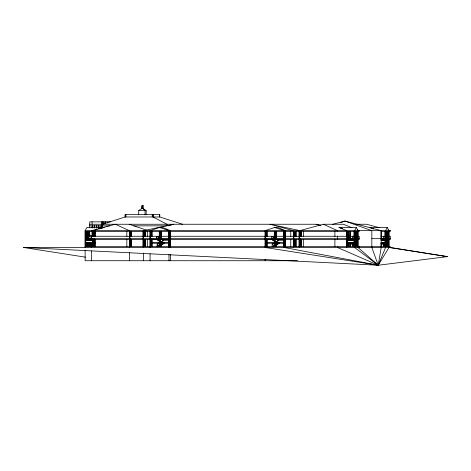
<?xml version="1.0" encoding="UTF-8"?>
<svg xmlns="http://www.w3.org/2000/svg" width="471" height="471" viewBox="0 0 471 471"><rect width="100%" height="100%" fill="white"/><g stroke="black" fill="none" stroke-linecap="round" stroke-linejoin="round"><path stroke-width="0.71" d="M85.551 257.184L23.55 247.481L378.242 265.232L381.21 247.481L381.21 230.66L344.996 221.052L332.214 224.443M86.858 240.275L87.995 236.271L87.995 238.673L87.423 240.675L87.406 239.203M87.93 239.339L87.547 240.675L87.547 240.004L91.156 240.004L91.156 239.339M90.208 240.275L91.345 236.271L90.962 240.675L90.962 240.004M90.773 240.675L91.345 238.673M348.446 240.275L349.582 236.271L276.271 236.271M349.582 238.673L349.011 240.675L348.905 239.203M351.796 240.275L352.932 236.271L352.549 240.675L352.932 239.339M352.361 240.675L352.932 238.673M382.77 240.275L383.906 236.271L383.529 240.675L383.529 240.004M383.335 240.675L383.906 238.673M285.467 247.481L285.467 230.66L277.713 227.458L274.587 227.458L265.132 230.66L265.132 247.481L378.242 265.232L385.572 247.481L385.572 230.66L387.28 227.458L369.941 227.458L373.815 229.059M85.127 247.481L85.127 230.66L86.835 227.458L104.226 227.458L98.592 229.059M346.715 247.481L346.715 230.66L338.967 227.458L356.306 227.458L354.598 230.66L354.598 247.481L378.242 265.232L447.45 256.63L390.335 247.481L23.55 247.481M274.587 227.458L284.042 230.66L284.042 247.481L378.242 265.232L388.981 247.481L388.981 230.66L387.28 227.458M138.727 214.847L138.727 210.572L142.448 208.17L146.169 210.572L146.169 214.847M161.677 241.364L157.09 244.278L157.09 246.68L163.396 242.677L163.384 243.342L158.132 246.68L158.132 246.009L159.799 246.009M157.685 244.278L158.833 243.548M159.975 242.818L161.123 242.094M159.787 245.344L157.685 246.68L157.685 245.479M162.937 243.342L161.889 244.007L161.9 244.679L160.234 244.679L160.234 245.344M161.111 245.044L160.587 245.379L160.587 246.68M164.002 242.677L164.002 243.342L158.745 246.68L158.745 246.009M276.742 241.364L272.156 244.278L272.156 246.68L274.257 245.344L274.246 246.009L273.198 246.68L273.198 246.009L274.246 246.009M272.75 244.278L273.898 243.548M275.311 244.679L278.461 242.677L278.449 243.342L275.3 245.344L275.3 244.679L276.966 244.679L276.966 244.007L275.9 244.679L275.912 245.344L275.3 245.344M276.177 245.044L275.653 245.379L275.653 246.68M274.864 246.009L279.067 243.342L279.067 242.677M340.869 222.53L344.996 221.052L371.831 230.66L371.831 247.481L378.242 265.232L337.483 247.481L337.483 246.68M170.402 247.481L170.402 230.66L162.648 227.458L159.522 227.458L150.066 230.66L150.066 247.481M102.325 224.255L125.109 216.978L159.793 216.978L182.577 224.255M95.101 230.06L97.197 229.459M168.141 225.809L173.811 224.255L143.608 230.66L143.608 247.481M351.984 227.728L343.43 224.255L323.4 224.255L299.65 230.66L299.65 247.481M150.161 246.68L150.161 243.224L150.685 243.207M151.915 243.207L151.391 243.224L151.391 246.68M265.226 246.68L265.226 243.224L265.75 243.207M266.98 243.207L266.456 243.224L266.456 246.68M444.506 256.642L447.45 256.63L388.981 247.481M138.727 210.572L146.169 210.572M110.614 221.853L89.714 221.853L89.714 227.917M89.714 224.255L316 224.255L321.034 225.326M355.858 224.255L366.591 224.255L379.161 227.646M89.714 225.856L109.678 225.856M133.846 225.856L166.21 225.856M85.127 230.66L390.335 230.66L390.335 231.461L380.951 231.461M85.127 231.461L359.22 231.461L359.22 230.66L357.248 229.86M92.075 233.063L95.713 233.063M89.714 235.471L95.713 235.471M169.878 236.271L157.079 236.271L163.384 240.275M170.402 236.271L271.543 236.271L277.849 240.275L284.843 240.275M275.747 236.271L272.144 236.271L278.449 240.275M350.03 236.271L359.22 236.271L359.22 239.474L352.226 239.474M381.01 236.271L390.335 236.271L390.335 239.474L383.694 239.474M170.402 238.673L265.085 238.673M274.422 238.673L265.226 238.673L265.226 231.461M356.347 238.673L359.22 238.673M371.831 238.673L390.335 238.673M95.213 239.203L85.222 239.203L85.222 242.677L92.581 242.677M380.951 239.203L388.887 239.203L388.887 242.677L380.951 242.677M91.345 239.339L87.741 239.339L87.741 240.004M87.93 239.203L87.93 236.271L156.478 236.271L156.466 239.339L158.132 239.339L159.18 240.004L159.18 240.675L158.132 240.004L158.132 239.339M271.531 236.271L271.531 239.339L272.591 239.339L272.579 240.004L274.246 240.004L274.246 240.675L272.144 239.339M352.072 239.339L349.329 239.339L349.329 240.004M381.039 239.339L383.047 239.339M383.906 239.339L383.718 240.004L380.845 240.004M157.067 239.474L91.592 239.474L91.592 236.271M161.93 239.474L272.132 239.474M276.995 239.474L348.77 239.474M159.18 240.004L157.514 240.004L157.514 239.339M352.061 240.004L349.135 240.004L349.135 240.675L349.582 236.271M85.751 240.275L92.581 240.275M94.123 244.679C92.569 232.739 93.499 244.455 94.571 246.68M162.783 242.677L156.478 238.673L156.478 236.271L162.783 240.275L169.784 240.275M347.339 240.275L355.211 240.275L355.211 243.342L355.823 245.509M381.045 240.275L386.185 240.275M274.422 240.675L273.633 240.675L273.633 240.004L271.543 238.673M162.336 242.006L160.67 242.006L160.67 241.34L159.616 241.34L159.616 240.675M95.277 242.677L93.105 242.677L93.105 239.203M274.422 242.677L265.226 242.677L265.226 239.203L285.373 239.203L285.373 242.677L274.817 242.677M85.222 243.007L85.751 243.007M86.794 243.007L87.318 243.007M346.809 243.007L347.339 243.007M348.381 243.007L348.905 243.007M95.277 243.207L85.222 243.207L85.222 246.68M150.161 243.224L159.357 243.207L159.357 246.68M265.226 243.224L274.422 243.207M380.721 243.207L388.887 243.207L388.887 246.68M90.208 242.677L90.208 243.342L93.811 243.342L93.811 244.007M162.336 243.342L164.002 243.342M277.401 243.342L279.067 243.342M351.796 242.677L351.796 243.342L355.399 243.342L355.399 244.007M382.77 242.677L382.77 243.342L386.373 243.342L386.373 244.007M86.794 243.542L87.318 243.542M348.381 243.542L348.905 243.542M162.948 244.007L161.282 244.007L161.282 244.679M278.014 244.007L276.347 244.007L276.347 244.679M386.75 244.679L383.147 244.679L383.147 244.007M94.229 245.344L90.773 245.344L90.773 244.679M355.817 245.344L352.361 245.344L352.361 244.679M386.797 246.68L386.797 245.344L383.335 245.344L383.335 244.679M94.571 246.009L90.962 246.009L90.962 245.344M355.97 246.009L352.549 246.009L352.549 245.344M85.127 246.68L390.335 246.68L390.335 247.481M297.548 260.728L85.127 260.728L85.127 250.272M447.45 256.63L443.052 256.259M388.363 243.207L388.457 246.68M381.534 243.207L381.628 246.68M357.389 243.207L357.483 246.68M350.559 243.207L350.654 246.68M88.972 243.207L89.066 246.68M388.239 230.095L390.335 230.66M316 224.255L320.251 225.421M338.967 227.458L342.452 228.459M159.522 227.458L168.983 230.66L168.983 247.481M129.119 224.255L146.681 230.207M323.4 224.255L337.483 230.66L337.483 231.461M274.693 240.675L277.849 242.677M274.946 241.376L276.347 241.34L276.347 242.006M271.531 239.339L274.422 241.176M274.911 241.488L276.783 242.677L276.783 242.006M156.466 239.339L161.718 242.677L161.718 242.006M378.242 265.232L358.007 247.481L358.007 230.66L356.306 227.458M142.448 208.17L145.033 210.572L145.033 214.847M387.256 244.278L386.12 240.275L386.185 243.342L387.133 246.68L387.133 246.009L383.529 246.009L383.529 245.344M386.12 242.677L386.685 244.679M386.874 245.344L387.256 246.68L387.233 243.207M386.703 245.044L386.797 245.379M382.835 242.677L383.211 244.007M383.406 244.679L383.594 245.344M383.783 246.009L383.971 246.68M382.77 243.342L383.718 246.68L383.718 246.009M355.899 242.942L355.146 240.275L355.146 242.677L355.711 244.679M351.861 242.677L352.049 243.342M352.237 244.007L352.997 246.68L352.997 245.479M351.796 243.342L352.744 246.68L352.744 246.009M93.558 240.275L94.695 244.278M94.506 246.009L94.695 246.68L94.671 243.207M90.273 242.677L90.65 244.007M90.838 244.679L91.221 246.009M90.208 243.342L91.156 246.68M388.887 231.461L388.887 238.673M388.457 231.461L388.457 236.507M388.457 239.203L388.457 242.677M388.363 231.461L388.363 246.68M387.327 231.461L387.327 242.677M387.327 243.207L387.327 246.68M387.233 231.461L387.233 238.673M387.233 239.203L387.233 242.677M386.944 245.344L386.944 246.009M386.797 231.461L386.797 238.673M386.797 239.203L386.797 242.677M386.703 231.461L386.703 238.673M386.703 239.203L386.703 242.677M386.703 243.207L386.703 246.68M386.614 231.461L386.614 236.507M386.614 239.474L386.614 241.635M386.561 244.679L386.561 244.007L382.958 244.007L382.958 242.677M385.667 231.461L385.667 238.673M385.667 239.203L385.667 242.677M385.667 243.207L385.667 246.68M385.143 231.461L385.143 246.68M385.048 231.461L385.048 238.673M385.048 239.203L385.048 242.677M385.048 243.207L385.048 246.68M381.628 231.461L381.628 236.507M381.534 231.461L381.534 239.203M381.534 242.677L381.534 246.68M381.01 231.461L381.01 238.673M381.01 243.207L381.01 246.68M359.22 246.68L359.22 247.481M357.913 231.461L357.913 238.673M357.913 246.68L357.913 243.207L346.809 243.207L346.809 246.68M357.483 231.461L357.483 236.507M357.483 239.203L357.483 242.677M357.389 231.461L357.389 246.68M356.353 231.461L356.353 242.677M356.353 243.207L356.353 246.68M356.259 231.461L356.259 238.673L274.852 238.673L274.852 231.461M356.259 239.203L356.259 242.677M356.259 243.207L356.259 246.68M355.823 231.461L355.823 238.673M355.823 239.203L355.823 242.677M355.823 246.68L355.776 244.679L352.173 244.679L352.173 244.007M355.729 231.461L355.729 238.673M355.729 239.203L355.729 242.677M355.729 243.207L355.729 246.68M355.587 244.679L355.587 244.007L351.984 244.007L351.984 242.677M354.692 231.461L354.692 238.673M354.692 239.203L354.692 242.677M354.692 243.207L354.692 246.68M354.168 231.461L354.168 246.68M354.074 231.461L354.074 238.673M354.074 239.203L354.074 242.677M354.074 243.207L354.074 246.68M350.654 231.461L350.654 236.507M350.559 231.461L350.559 239.203M350.559 242.677L350.559 246.68M350.13 231.461L350.13 238.673M350.13 243.077L350.13 246.68M350.03 231.461L350.03 238.673M350.03 243.207L350.03 246.68M348.899 231.461L348.993 238.673M348.993 243.207L348.899 246.68M348.469 231.461L348.469 236.271M348.469 239.203L348.469 240.657M348.469 243.207L348.469 246.68M348.375 231.461L348.375 238.673M348.375 239.203L348.375 240.504M348.381 242.677L348.375 246.68M347.339 231.461L347.339 246.68M347.245 231.461L347.245 238.673M347.245 239.203L347.245 242.677M347.245 243.207L347.245 246.68M346.809 231.461L346.809 236.271M337.483 236.271L337.483 239.474M334.899 231.461L334.899 236.507M334.899 239.474L334.899 246.68M303.371 231.461L303.371 236.507M303.371 239.474L303.371 246.68M301.358 231.461L301.358 236.271M301.358 239.474L301.358 246.68M301.263 231.461L301.263 236.271M301.263 239.474L301.263 246.68M300.834 231.461L300.834 236.271M300.834 239.474L300.834 246.68M300.739 231.461L300.739 236.536M300.739 238.709L300.739 246.68M300.168 231.461L300.168 230.66L269.96 224.255L293.345 230.66L293.345 247.481M299.939 230.66L299.939 231.461M299.744 231.461L299.744 236.271M299.744 239.474L299.744 246.68M299.22 231.461L299.22 236.507M299.22 239.474L299.22 246.68M299.126 231.461L299.126 246.68M296.447 231.461L296.447 236.507M296.447 239.474L296.447 246.68M295.576 231.461L295.576 236.271M295.576 239.474L295.576 246.68M295.482 231.461L295.482 236.507M295.482 239.474L295.482 246.68M295.052 231.461L295.052 236.271M295.052 239.474L295.052 246.68M294.958 231.461L294.958 236.271M294.958 239.474L294.958 246.68M293.969 231.461L293.969 236.507M293.969 239.474L293.969 246.68M293.875 231.461L293.875 246.68M293.439 231.461L293.439 236.271M293.439 239.474L293.439 246.68M290.76 231.461L290.76 236.507M290.76 239.474L290.76 246.68M285.373 231.461L285.373 238.673M285.373 246.68L285.373 243.207L274.852 243.207L274.852 246.68M284.943 231.461L284.943 238.673M284.943 239.203L284.943 240.752M284.943 243.207L284.943 246.68M284.843 231.461L284.843 246.68M284.143 231.461L284.143 238.673M284.143 239.203L284.143 242.677M284.143 243.207L284.143 246.68M283.613 231.461L283.613 246.68M283.518 231.461L283.518 238.673M283.518 239.203L283.518 242.677M283.518 243.207L283.518 246.68M277.849 240.275L277.837 243.207M277.401 244.007L277.401 242.006L275.735 242.006L275.735 241.34M276.271 231.461L276.271 238.673M276.271 244.596L276.271 246.68M276.177 231.461L276.177 238.673M276.177 244.679L276.177 246.68M275.747 231.461L275.747 238.673M275.747 245.291L275.747 246.68M275.653 231.461L275.653 238.673M275.653 241.287L275.653 242.677M274.946 231.461L274.946 238.673M274.911 239.203L274.946 242.677M274.946 243.207L274.946 246.68M274.852 239.203L274.852 242.677M274.322 231.461L274.322 238.673M274.322 239.203L274.322 242.677M274.322 243.207L274.322 246.68M273.198 239.339L273.198 240.004M267.075 231.461L267.075 236.271M267.075 239.203L267.075 242.677M267.075 243.207L267.075 246.68M266.98 231.461L266.98 236.271M266.98 239.203L266.98 246.68M266.551 231.461L266.551 236.271M266.551 239.474L266.551 246.68M266.456 231.461L266.456 236.507M266.456 239.203L266.456 242.677M265.75 231.461L265.75 246.68M265.656 231.461L265.656 238.673M265.656 239.203L265.656 242.677M265.656 243.207L265.656 246.68M265.132 259.333L265.132 260.728M170.402 254.452L170.402 260.728M170.308 231.461L170.308 238.673L159.787 238.673L159.787 231.461M170.308 246.68L170.308 243.207L159.787 243.207L159.787 246.68M169.784 231.461L169.784 246.68M169.077 231.461L169.077 238.673M169.077 239.203L169.077 242.677M169.077 243.207L169.077 246.68M168.983 254.452L168.983 260.728M168.547 231.461L168.547 246.68M168.453 231.461L168.453 238.673M168.453 239.203L168.453 242.677M168.453 243.207L168.453 246.68M166.946 225.856L166.946 224.255L153.034 216.978L153.034 214.576M162.783 240.275L162.772 243.207M162.336 242.677L162.336 244.007M161.282 241.34L161.282 242.006L160.234 241.34L160.234 240.675L158.568 240.675L158.568 240.004M161.206 231.461L161.206 238.673M161.206 244.596L161.206 246.68M161.111 231.461L161.111 238.673M161.111 244.679L161.111 246.68M160.846 244.679L160.846 245.344L159.18 245.344L159.18 246.009M160.682 231.461L160.682 238.673M160.682 245.291L160.682 246.68M160.587 231.461L160.587 238.673M160.587 241.287L160.587 242.677M159.881 231.461L159.881 238.673M159.846 239.203L159.881 242.677M159.881 243.207L159.881 246.68M159.793 216.978L159.793 214.576L125.109 214.576L125.109 216.978M159.787 239.203L159.787 242.677M159.645 214.576L159.645 216.978M159.357 231.461L159.357 238.673L85.222 238.673L85.222 231.461M159.357 239.203L159.357 242.677M159.263 231.461L159.263 238.673M159.263 239.203L159.263 242.677M159.263 243.207L159.263 246.68M153.181 214.576L153.181 216.978M152.251 214.576L152.251 216.978M152.009 231.461L152.009 236.271M152.009 239.203L152.009 242.677M152.009 243.207L152.009 246.68M151.915 231.461L151.915 236.271M151.915 239.203L151.915 246.68M151.391 231.461L151.391 236.507M151.391 239.203L151.391 242.677M150.685 231.461L150.685 246.68M150.59 231.461L150.59 238.673M150.59 239.203L150.59 242.677M150.59 243.207L150.59 246.68M150.161 231.461L150.161 238.673M150.066 253.757L150.066 260.728M147.329 231.461L147.329 236.507M147.329 239.474L147.329 246.68M145.309 231.461L145.309 236.271M145.309 239.474L145.309 246.68M145.215 231.461L145.215 236.271M145.215 239.474L145.215 246.68M144.785 231.461L144.785 236.271M144.785 239.474L144.785 246.68M144.691 231.461L144.691 236.271M144.691 239.474L144.691 246.68M143.702 231.461L143.702 236.507M143.702 239.474L143.702 246.68M143.608 253.057L143.608 260.728M143.172 231.461L143.172 236.507M143.172 239.474L143.172 246.68M143.078 231.461L143.078 246.68M142.737 205.768L142.737 208.17M142.165 205.768L142.165 208.17M131.65 231.461L131.65 236.271M131.65 239.474L131.65 246.68M131.556 231.461L131.556 236.271M131.556 239.474L131.556 246.68M131.126 231.461L131.126 236.271M131.126 239.474L131.126 246.68M131.032 231.461L131.032 236.271M131.032 239.474L131.032 246.68M130.037 231.461L130.037 236.536M130.037 238.709L130.037 246.68M129.943 231.461L129.943 246.68M129.513 231.461L129.513 236.507M129.513 239.474L129.513 246.68M129.419 247.481L129.419 230.66L115.336 224.255L91.592 230.66L91.592 231.461M129.419 252.362L129.419 260.728M126.834 231.461L126.834 236.507M126.834 239.474L126.834 246.68M125.898 214.576L125.898 216.978M125.251 214.576L125.251 216.978M107.706 221.853L107.706 223.054M105.339 221.853L105.339 223.654M104.915 221.853L104.915 223.654M103.208 221.853L103.208 224.255M102.784 221.853L102.784 224.255M102.325 221.853L102.325 227.917M101.96 225.862L101.96 227.917M101.536 221.853L101.536 224.255M101.536 225.862L101.536 228.023M101.312 225.856L101.312 227.917M100.888 225.856L100.888 227.958M98.898 225.862L98.898 227.917M98.468 225.856L98.468 227.958M96.767 225.856L96.767 227.917M96.337 225.856L96.337 227.958M95.313 231.461L95.313 236.507M95.313 239.474L95.313 246.68M94.765 231.461L94.765 236.271M94.765 239.203L94.765 242.677M94.765 243.207L94.765 246.68M94.671 231.461L94.671 236.271M94.671 239.203L94.671 242.677M94.636 225.862L94.636 227.917M94.636 231.349L94.636 233.41M94.636 239.127L94.636 246.68M94.383 245.344L94.383 246.009M94.206 225.862L94.206 227.964M94.206 230.766L94.235 236.507M94.206 239.127L94.235 242.677M94.235 246.68L94.188 244.679L90.585 244.679L90.585 244.007M94.141 231.461L94.141 236.507M94.141 239.203L94.141 242.677M94.141 243.207L94.141 246.68M94 244.679L94 244.007L90.397 244.007L90.397 242.677M93.105 231.461L93.105 236.271M93.105 243.207L93.105 246.68M93.011 231.461L93.011 236.271M93.011 239.474L93.011 246.68M92.504 225.856L92.504 227.917M92.504 231.349L92.504 233.41M92.504 239.127L92.504 240.504M92.487 231.461L92.487 236.507M92.487 239.203L92.487 242.677M92.487 243.207L92.487 246.68M92.075 221.853L92.075 224.255M92.075 225.862L92.075 228.023M92.075 230.902L92.075 236.536M92.075 239.127L92.075 240.504M91.592 246.68L91.592 247.481M91.592 250.966L91.592 260.728M89.714 231.349L89.714 236.536M89.714 242.559L89.714 246.68M89.066 231.461L89.066 236.507M88.972 231.461L88.972 239.203M88.972 242.677L88.972 246.68M88.542 231.461L88.542 236.536M88.542 243.054L88.542 246.68M88.442 231.461L88.442 236.507M88.442 243.207L88.442 246.68M87.406 231.461L87.406 238.673M87.406 243.207L87.406 246.68M87.312 231.461L87.312 238.673M87.318 239.203L87.318 240.628M87.312 243.207L87.312 246.68M86.882 231.461L86.882 238.673M86.882 239.203L86.882 240.657M86.882 243.207L86.882 246.68M86.788 231.461L86.788 238.673M86.788 239.203L86.788 240.416M86.794 242.677L86.788 246.68M85.751 231.461L85.751 246.68M85.657 231.461L85.657 238.673M85.657 239.203L85.657 242.677M85.657 243.207L85.657 246.68M143.196 205.768L141.7 205.768L141.7 208.17L143.196 208.17L143.196 205.768M170.308 239.203L150.161 239.203L150.161 242.677L170.308 242.677L170.308 239.203M357.913 239.203L346.809 239.203L346.809 242.677L357.913 242.677L357.913 239.203"/></g></svg>
